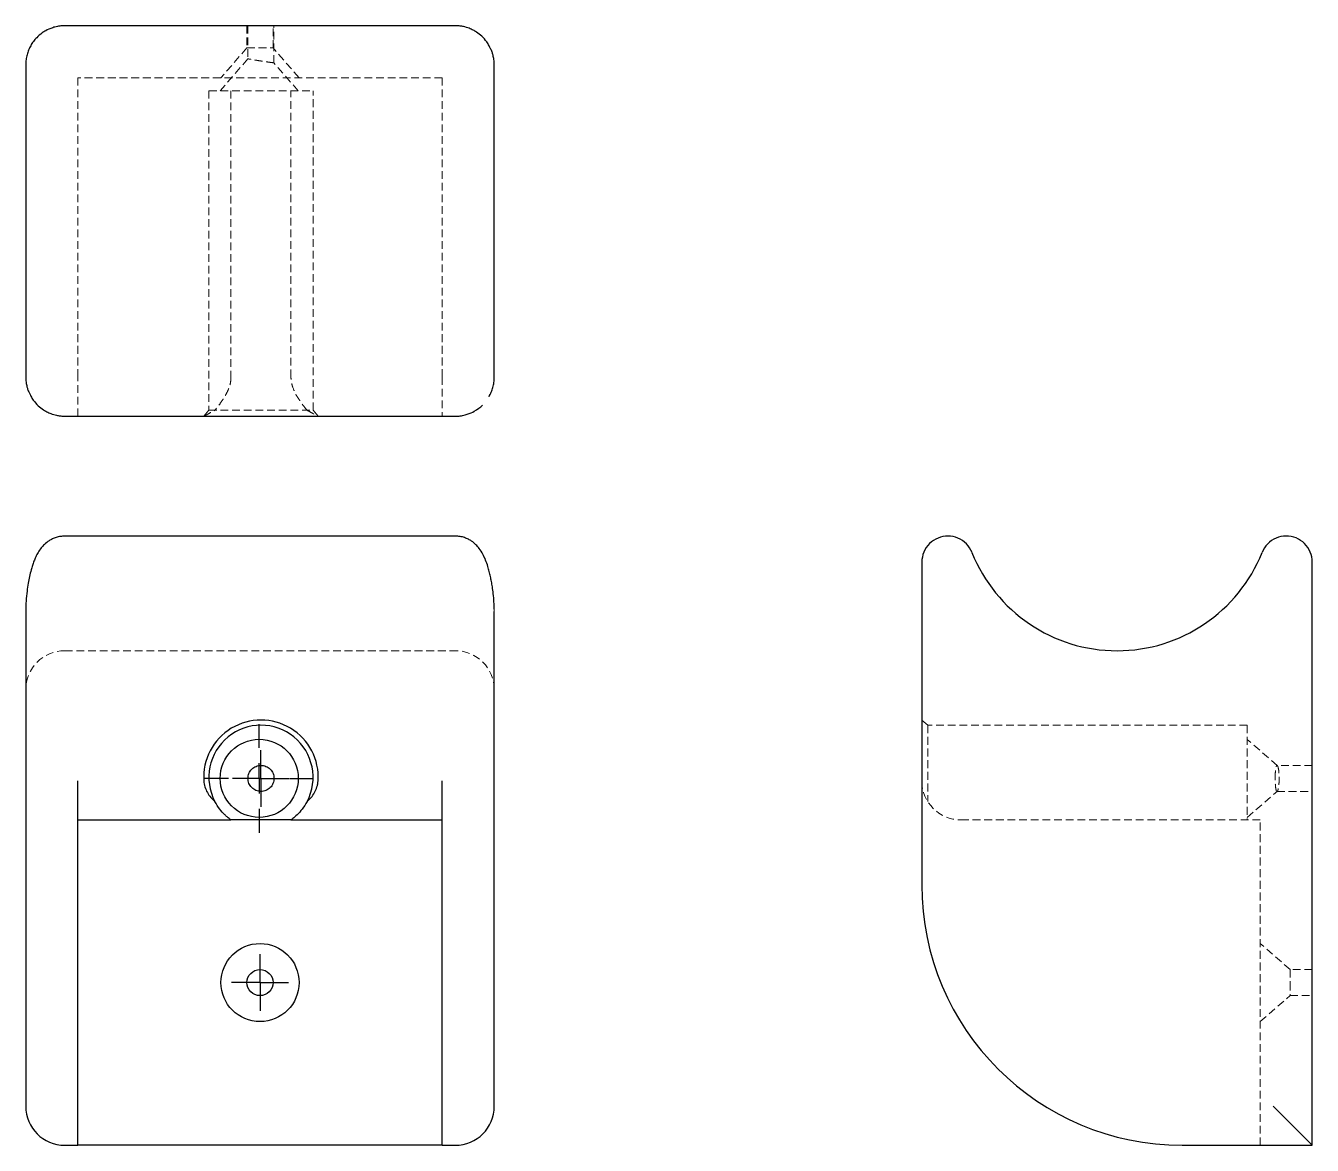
# Model space of a CAD drawing. Header units: millimetres. Extents: x 45 to 255, y 7 to 190.
import ezdxf

# ---------------------------------------------------------------- set-up
doc = ezdxf.new("R2010")
doc.units = ezdxf.units.MM
doc.linetypes.add('HIDDEN', pattern=[1.905, 1.27, -0.635])
doc.layers.add('10', color=7, linetype='Continuous')

# ---------------------------------------------------------------- blocks, each defined once
blk = doc.blocks.new('SW_CENTERMARKSYMBOL_0')
at = {"layer": '10', "color": 0}
for p, q in [((0, 2.5), (0, 4.63)), ((0, 0), (0, 2.5)), ((-2.5, 0), (-4.63, 0)), ((0, 0), (-2.5, 0)), ((0, 0), (0, -2.5)), ((0, 0), (2.5, 0)), ((2.5, 0), (4.63, 0)), ((0, -2.5), (0, -4.63))]:
    blk.add_line(p, q, dxfattribs=at)
blk = doc.blocks.new('SW_CENTERMARKSYMBOL_1')
at = {"layer": '10', "color": 0}
for p, q in [((0, 2.5), (0, 4.63)), ((0, 0), (0, 2.5)), ((-2.5, 0), (-4.63, 0)), ((0, 0), (-2.5, 0)), ((0, 0), (0, -2.5)), ((0, 0), (2.5, 0)), ((2.5, 0), (4.63, 0)), ((0, -2.5), (0, -4.63))]:
    blk.add_line(p, q, dxfattribs=at)
blk = doc.blocks.new('SW_CENTERMARKSYMBOL_2')
at = {"layer": '10', "color": 0}
for p, q in [((0, 5), (0, 8.88)), ((0, 0), (0, 2.5)), ((-5, 0), (-8.88, 0)), ((0, 0), (-2.5, 0)), ((0, 0), (0, -2.5)), ((0, 0), (2.5, 0)), ((5, 0), (8.88, 0)), ((0, -5), (0, -8.88))]:
    blk.add_line(p, q, dxfattribs=at)

msp = doc.modelspace()

# ---------------------------------------------------------------- linework, layer by layer
at = {"color": 7, "linetype": 'Continuous', "lineweight": 25}
for p, q in [((114.88, 189.89), (51.1, 189.89)), ((115.31, 189.87), (114.88, 189.89)), ((44.72, 183.52), (44.72, 132.48)), ((121.26, 132.48), (121.26, 183.52)), ((50.67, 126.13), (51.1, 126.11)), ((51.1, 126.11), (114.88, 126.11)), ((114.88, 106.52), (51.1, 106.52)), ((191.11, 102.27), (191.11, 49.53)), ((254.89, 7), (254.89, 102.27)), ((44.72, 94.18), (44.72, 49.53)), ((121.26, 49.53), (121.26, 94.18)), ((53.22, 49.53), (53.22, 66.54)), ((112.76, 49.53), (112.76, 66.54)), ((53.22, 60.16), (78.25, 60.16)), ((88.05, 60.16), (78.25, 60.16)), ((88.05, 60.16), (112.76, 60.16)), ((44.72, 49.53), (44.72, 13.38)), ((53.22, 7), (53.22, 49.53)), ((112.76, 7), (112.76, 49.53)), ((121.26, 13.38), (121.26, 49.53)), ((254.89, 7), (248.52, 13.38)), ((51.1, 7), (53.22, 7)), ((112.76, 7), (53.22, 7)), ((112.76, 7), (114.88, 7)), ((233.63, 7), (254.89, 7))]:
    msp.add_line(p, q, dxfattribs=at)
at = {"color": 7, "linetype": 'HIDDEN', "lineweight": 18}
for p, q in [((80.86, 189.89), (80.86, 186.28)), ((81.02, 189.89), (81.02, 184.49)), ((85.12, 186.28), (85.12, 189.89)), ((85.27, 183.83), (85.27, 189.89)), ((115.38, 189.87), (115.31, 189.87)), ((80.86, 186.28), (76.61, 181.39)), ((80.86, 186.28), (85.12, 186.28)), ((89.37, 181.39), (85.12, 186.28)), ((81.02, 184.49), (76.48, 179.26)), ((89.24, 179.26), (85.27, 183.83)), ((112.76, 181.39), (53.22, 181.39)), ((53.22, 181.39), (53.22, 132.48)), ((112.76, 181.39), (112.76, 132.48)), ((74.64, 179.26), (91.65, 179.26)), ((74.64, 179.26), (74.64, 127.08)), ((78.25, 179.26), (78.25, 132.48)), ((88.05, 132.48), (88.05, 179.26)), ((91.65, 127.08), (91.65, 179.26)), ((53.22, 126.11), (53.22, 132.48)), ((112.76, 132.48), (112.76, 126.11)), ((120.4, 129.28), (120.43, 129.33)), ((50.6, 126.13), (50.67, 126.13)), ((74.64, 127.08), (73.79, 126.11)), ((92.5, 126.11), (91.65, 127.08)), ((121.26, 94.18), (121.25, 94.56)), ((51.1, 87.8), (114.88, 87.8)), ((192.08, 75.61), (191.11, 76.46)), ((244.26, 75.61), (192.08, 75.61)), ((244.26, 75.61), (244.26, 60.16)), ((249.18, 69.04), (244.26, 73.31)), ((254.89, 69.06), (249.13, 69.06)), ((244.26, 60.56), (249.19, 64.84)), ((249.13, 64.81), (254.89, 64.81)), ((246.39, 60.16), (197.48, 60.16)), ((246.39, 7), (246.39, 60.16)), ((251.28, 35.7), (246.39, 39.96)), ((251.28, 35.7), (251.28, 33.58)), ((254.89, 35.7), (251.28, 35.7)), ((251.28, 33.58), (251.28, 31.45)), ((246.39, 27.2), (251.28, 31.45)), ((251.28, 31.45), (254.89, 31.45))]:
    msp.add_line(p, q, dxfattribs=at)
at = {"color": 7, "linetype": 'HIDDEN', "lineweight": 18, "flags": 128}
for points in [[(74.64, 127.08), (74.69, 127.08), (74.85, 127.08), (75.12, 127.08), (75.5, 127.08), (76, 127.08), (76.58, 127.08), (77.26, 127.08), (78.02, 127.08), (78.86, 127.08), (79.75, 127.08), (80.68, 127.08), (81.65, 127.08), (82.65, 127.08), (83.65, 127.08), (84.64, 127.08), (85.61, 127.08), (86.55, 127.08), (87.44, 127.08), (88.27, 127.08), (89.03, 127.08), (89.71, 127.08), (90.3, 127.08), (90.79, 127.08), (91.17, 127.08), (91.45, 127.08), (91.61, 127.08), (91.65, 127.08)], [(192.08, 75.61), (192.08, 75.6), (192.08, 75.48), (192.08, 75.25), (192.08, 74.91), (192.08, 74.45), (192.08, 73.9), (192.08, 73.25), (192.08, 72.52), (192.08, 71.71), (192.08, 70.84), (192.08, 69.92), (192.08, 68.96), (192.08, 67.98), (192.08, 66.98), (192.08, 65.98), (192.08, 65), (192.08, 64.05), (192.08, 63.14)]]:
    msp.add_lwpolyline(points, dxfattribs=at)
at = {"color": 7, "linetype": 'Continuous', "lineweight": 25}
for centre, radius in [((82.86, 66.94), 6.38), ((82.99, 33.58), 6.38), ((82.99, 33.58), 2.13)]:
    msp.add_circle(centre, radius, dxfattribs=at)
for centre, radius, start, end in [((223, 113.31), 25.52, 201.7868, 338.2132), ((83.15, 67.11), 9.36, 356.4898, 183.5102), ((83.15, 67.11), 8.51, 332.1927, 207.8073), ((233.63, 49.53), 42.53, 180, 270), ((51.1, 13.38), 6.38, 180, 270), ((114.88, 13.38), 6.38, 270, 0)]:
    msp.add_arc(centre, radius, start, end, dxfattribs=at)
at = {"color": 7, "linetype": 'HIDDEN', "lineweight": 18}
for centre, start, end in [((51.1, 81.42), 90, 180), ((114.88, 81.42), 0, 90), ((197.48, 66.54), 180, 270)]:
    msp.add_arc(centre, 6.38, start, end, dxfattribs=at)
at = {"color": 7, "linetype": 'Continuous', "lineweight": 25}
for points, knots in [([(51.1, 189.89), (50.99, 189.89), (50.76, 189.89), (50.35, 189.86), (49.74, 189.76), (48.84, 189.51), (48.07, 189.15), (47.22, 188.61), (46.55, 188.02), (45.95, 187.32), (45.51, 186.64), (45.17, 185.92), (44.92, 185.16), (44.76, 184.37), (44.72, 183.82), (44.72, 183.53), (44.72, 183.52), (44.72, 183.52)], [0, 0, 0, 0, 0.00661, 0.0132201, 0.0264402, 0.0528803, 0.1057607, 0.1410142, 0.2115214, 0.2644017, 0.317282, 0.3701624, 0.4230427, 0.475923, 0.5288034, 0.5288034, 0.5302825, 0.5302825, 0.5302825, 0.5302825]), ([(121.26, 183.52), (121.25, 183.79), (121.23, 184.29), (121.09, 185.01), (120.93, 185.55), (120.78, 185.91), (120.66, 186.17), (120.42, 186.65), (119.97, 187.38), (119.26, 188.19), (118.51, 188.77), (117.81, 189.18), (117.11, 189.5), (116.38, 189.73), (115.67, 189.86), (115.29, 189.88), (115.09, 189.89)], [0, 0, 0, 0, 0.112343, 0.203048, 0.270784, 0.31439, 0.35608, 0.414446, 0.492643, 0.612005, 0.721123, 0.776808, 0.839154, 0.91258, 0.955295, 1, 1, 1, 1]), ([(44.72, 132.48), (44.73, 132.21), (44.75, 131.71), (44.89, 130.99), (45.05, 130.45), (45.2, 130.09), (45.32, 129.83), (45.56, 129.35), (46.01, 128.62), (46.72, 127.81), (47.47, 127.23), (48.17, 126.82), (48.87, 126.5), (49.61, 126.28), (50.31, 126.15), (50.69, 126.12), (50.89, 126.11)], [0, 0, 0, 0, 0.112345, 0.203049, 0.270778, 0.314369, 0.356038, 0.414407, 0.492632, 0.612035, 0.721161, 0.776842, 0.839181, 0.912595, 0.955302, 1, 1, 1, 1]), ([(120.41, 129.29), (120.53, 129.54), (120.81, 130.08), (121.06, 130.86), (121.23, 131.68), (121.25, 132.2), (121.26, 132.48)], [0, 0, 0, 0, 0.187765, 0.412138, 0.680408, 1, 1, 1, 1]), ([(114.88, 126.11), (115, 126.11), (115.22, 126.11), (115.63, 126.14), (116.24, 126.24), (117.14, 126.49), (118.3, 127.03), (118.97, 127.55), (119.33, 127.91)], [0, 0, 0, 0, 0.00661, 0.0132201, 0.0264402, 0.0528803, 0.1057607, 0.198856, 0.198856, 0.198856, 0.198856]), ([(51.1, 106.51), (50.86, 106.5), (50.38, 106.48), (49.7, 106.32), (49.09, 106.07), (48.43, 105.72), (47.82, 105.22), (47.21, 104.58), (46.75, 103.87), (46.35, 103.14), (46.06, 102.42), (45.81, 101.7), (45.57, 100.87), (45.33, 99.9), (45.11, 98.74), (44.91, 97.42), (44.75, 95.87), (44.73, 94.77), (44.72, 94.18)], [0, 0, 0, 0, 0.045714, 0.091687, 0.134682, 0.173067, 0.235956, 0.285922, 0.343718, 0.397982, 0.447512, 0.494801, 0.544863, 0.617915, 0.689972, 0.776942, 0.879852, 1, 1, 1, 1]), ([(121.25, 94.56), (121.24, 94.97), (121.23, 95.81), (121.11, 97.04), (120.97, 98.15), (120.81, 99.08), (120.64, 99.91), (120.45, 100.73), (120.2, 101.63), (119.87, 102.59), (119.41, 103.58), (118.89, 104.44), (118.25, 105.14), (117.66, 105.65), (117.03, 106.02), (116.4, 106.29), (115.67, 106.48), (115.15, 106.51), (114.88, 106.52)], [0, 0, 0, 0, 0.083445, 0.175699, 0.251026, 0.310801, 0.366587, 0.422431, 0.480145, 0.552555, 0.624786, 0.697817, 0.751398, 0.812802, 0.851477, 0.896622, 0.947199, 1, 1, 1, 1]), ([(199.31, 103.84), (199.1, 104.36), (198.17, 105.8), (195.39, 106.99), (192.04, 105.61), (191.11, 103.38), (191.11, 102.27)], [0, 0, 0, 0, 0.142857, 0.428571, 0.714286, 1, 1, 1, 1]), ([(254.89, 102.27), (254.89, 102.83), (254.57, 104.51), (252.43, 106.64), (248.8, 106.61), (247.11, 104.88), (246.69, 103.84)], [0, 0, 0, 0, 0.142857, 0.428571, 0.714286, 1, 1, 1, 1]), ([(85.27, 66.94), (85.27, 67.08), (85.26, 67.22), (85.21, 67.49), (85.17, 67.62), (85.06, 67.88), (84.99, 68.01), (84.84, 68.24), (84.75, 68.35), (84.45, 68.64), (84.21, 68.8), (83.7, 69.01), (83.42, 69.06), (83.01, 69.06), (82.87, 69.05), (82.6, 68.99), (82.47, 68.95), (82.21, 68.85), (82.09, 68.78), (81.86, 68.63), (81.75, 68.54), (81.45, 68.25), (81.29, 68.01), (81.13, 67.63), (81.09, 67.49), (81.04, 67.22), (81.02, 67.08), (81.02, 66.79), (81.04, 66.66), (81.09, 66.38), (81.13, 66.25), (81.24, 65.99), (81.31, 65.87), (81.46, 65.64), (81.55, 65.53), (81.84, 65.23), (82.08, 65.08), (82.46, 64.92), (82.6, 64.88), (82.87, 64.82), (83.01, 64.81), (83.28, 64.81), (83.42, 64.82), (83.69, 64.88), (83.83, 64.92), (84.08, 65.02), (84.21, 65.09), (84.44, 65.24), (84.55, 65.33), (84.75, 65.52), (84.83, 65.63), (84.99, 65.86), (85.06, 65.99), (85.16, 66.25), (85.21, 66.38), (85.26, 66.65), (85.27, 66.79), (85.27, 66.94)], [0, 0, 0, 0, 0.03125, 0.03125, 0.0625, 0.0625, 0.09375, 0.09375, 0.125, 0.125, 0.1875, 0.1875, 0.25, 0.25, 0.28125, 0.28125, 0.3125, 0.3125, 0.34375, 0.34375, 0.375, 0.375, 0.4375, 0.4375, 0.46875, 0.46875, 0.5, 0.5, 0.53125, 0.53125, 0.5625, 0.5625, 0.59375, 0.59375, 0.625, 0.625, 0.6875, 0.6875, 0.71875, 0.71875, 0.75, 0.75, 0.78125, 0.78125, 0.8125, 0.8125, 0.84375, 0.84375, 0.875, 0.875, 0.90625, 0.90625, 0.9375, 0.9375, 0.96875, 0.96875, 1, 1, 1, 1]), ([(73.81, 66.54), (73.83, 66.19), (73.89, 65.86), (74.09, 65.22), (74.23, 64.91), (74.55, 64.34), (74.74, 64.07), (75.16, 63.58), (75.38, 63.35), (75.62, 63.14)], [0, 0, 0, 0, 0.25, 0.25, 0.5, 0.5, 0.75, 0.75, 1, 1, 1, 1]), ([(90.67, 63.14), (90.91, 63.35), (91.13, 63.57), (91.54, 64.06), (91.73, 64.33), (92.06, 64.9), (92.2, 65.21), (92.35, 65.69), (92.39, 65.86), (92.45, 66.19), (92.47, 66.36), (92.48, 66.54)], [0, 0, 0, 0, 0.25, 0.25, 0.5, 0.5, 0.75, 0.75, 0.875, 0.875, 1, 1, 1, 1]), ([(78.25, 60.16), (78.25, 60.16), (78.22, 60.18), (78.11, 60.26), (78.03, 60.31), (77.84, 60.46), (77.73, 60.55), (77.49, 60.76), (77.36, 60.87), (76.96, 61.26), (76.68, 61.57), (76.13, 62.28), (75.86, 62.69), (75.62, 63.14)], [0, 0, 0, 0, 0.125, 0.125, 0.25, 0.25, 0.375, 0.375, 0.5, 0.5, 0.75, 0.75, 1, 1, 1, 1]), ([(90.67, 63.14), (90.43, 62.69), (90.17, 62.29), (89.62, 61.57), (89.33, 61.26), (88.8, 60.75), (88.55, 60.54), (88.27, 60.32), (88.19, 60.26), (88.08, 60.18), (88.05, 60.16), (88.05, 60.16)], [0, 0, 0, 0, 0.25, 0.25, 0.5, 0.5, 0.75, 0.75, 0.875, 0.875, 1, 1, 1, 1])]:
    msp.add_open_spline(points, degree=3, knots=knots, dxfattribs=at)
at = {"color": 7, "linetype": 'HIDDEN', "lineweight": 18}
for points, knots in [([(85.27, 183.83), (85.25, 183.83), (85.2, 183.84), (84.82, 183.89), (84.28, 183.96), (83.61, 184.06), (82.88, 184.17), (82.18, 184.29), (81.59, 184.39), (81.17, 184.46), (81.05, 184.48), (81.01, 184.49), (81.03, 184.48), (81.04, 184.48)], [0, 0, 0, 0, 0.108752, 0.212801, 0.317407, 0.422949, 0.529515, 0.636808, 0.744142, 0.850636, 0.955667, 0.982974, 1, 1, 1, 1]), ([(78.25, 132.48), (78.25, 132.19), (78.22, 131.9), (78.11, 131.33), (78.03, 131.05), (77.84, 130.52), (77.73, 130.26), (77.49, 129.77), (77.36, 129.54), (76.96, 128.86), (76.68, 128.45), (76.13, 127.71), (75.86, 127.37), (75.62, 127.08)], [0, 0, 0, 0, 0.125, 0.125, 0.25, 0.25, 0.375, 0.375, 0.5, 0.5, 0.75, 0.75, 1, 1, 1, 1]), ([(90.67, 127.08), (90.43, 127.37), (90.17, 127.7), (89.62, 128.44), (89.33, 128.86), (88.8, 129.76), (88.55, 130.24), (88.27, 131.04), (88.19, 131.32), (88.08, 131.89), (88.05, 132.19), (88.05, 132.48)], [0, 0, 0, 0, 0.25, 0.25, 0.5, 0.5, 0.75, 0.75, 0.875, 0.875, 1, 1, 1, 1]), ([(73.81, 126.11), (73.83, 126.11), (73.89, 126.13), (74.09, 126.24), (74.23, 126.31), (74.55, 126.49), (74.74, 126.6), (75.16, 126.83), (75.38, 126.95), (75.62, 127.08)], [0, 0, 0, 0, 0.25, 0.25, 0.5, 0.5, 0.75, 0.75, 1, 1, 1, 1]), ([(90.67, 127.08), (90.91, 126.95), (91.13, 126.83), (91.54, 126.6), (91.73, 126.49), (92.06, 126.31), (92.2, 126.24), (92.35, 126.16), (92.39, 126.14), (92.45, 126.11), (92.47, 126.11), (92.48, 126.11)], [0, 0, 0, 0, 0.25, 0.25, 0.5, 0.5, 0.75, 0.75, 0.875, 0.875, 1, 1, 1, 1]), ([(248.83, 66.94), (248.83, 67.18), (248.84, 67.67), (248.89, 68.31), (248.96, 68.77), (249.05, 69.04), (249.11, 69.04), (249.13, 69.03)], [0, 0, 0, 0, 0.221409, 0.43324, 0.646208, 0.86108, 1, 1, 1, 1]), ([(249.18, 69.04), (249.21, 68.99), (249.29, 68.88), (249.39, 68.44), (249.46, 67.83), (249.48, 67.3), (249.49, 66.76), (249.47, 66.23), (249.41, 65.6), (249.32, 65.12), (249.24, 64.87), (249.19, 64.86), (249.18, 64.85)], [0, 0, 0, 0, 0.114759, 0.234284, 0.352875, 0.469835, 0.500244, 0.615401, 0.730611, 0.846997, 0.965035, 1, 1, 1, 1]), ([(249.13, 64.84), (249.12, 64.83), (249.07, 64.8), (248.99, 64.99), (248.91, 65.4), (248.85, 66), (248.83, 66.55), (248.83, 66.86), (248.83, 66.94)], [0, 0, 0, 0, 0.066364, 0.285048, 0.502704, 0.718374, 0.931957, 1, 1, 1, 1])]:
    msp.add_open_spline(points, degree=3, knots=knots, dxfattribs=at)

# ---------------------------------------------------------------- block references
at = {"layer": '10'}
for name, p in [('SW_CENTERMARKSYMBOL_2', (82.86, 66.94)), ('SW_CENTERMARKSYMBOL_1', (83.15, 66.94)), ('SW_CENTERMARKSYMBOL_0', (82.99, 33.58))]:
    msp.add_blockref(name, p, dxfattribs=at)

doc.saveas('drawing.dxf')
